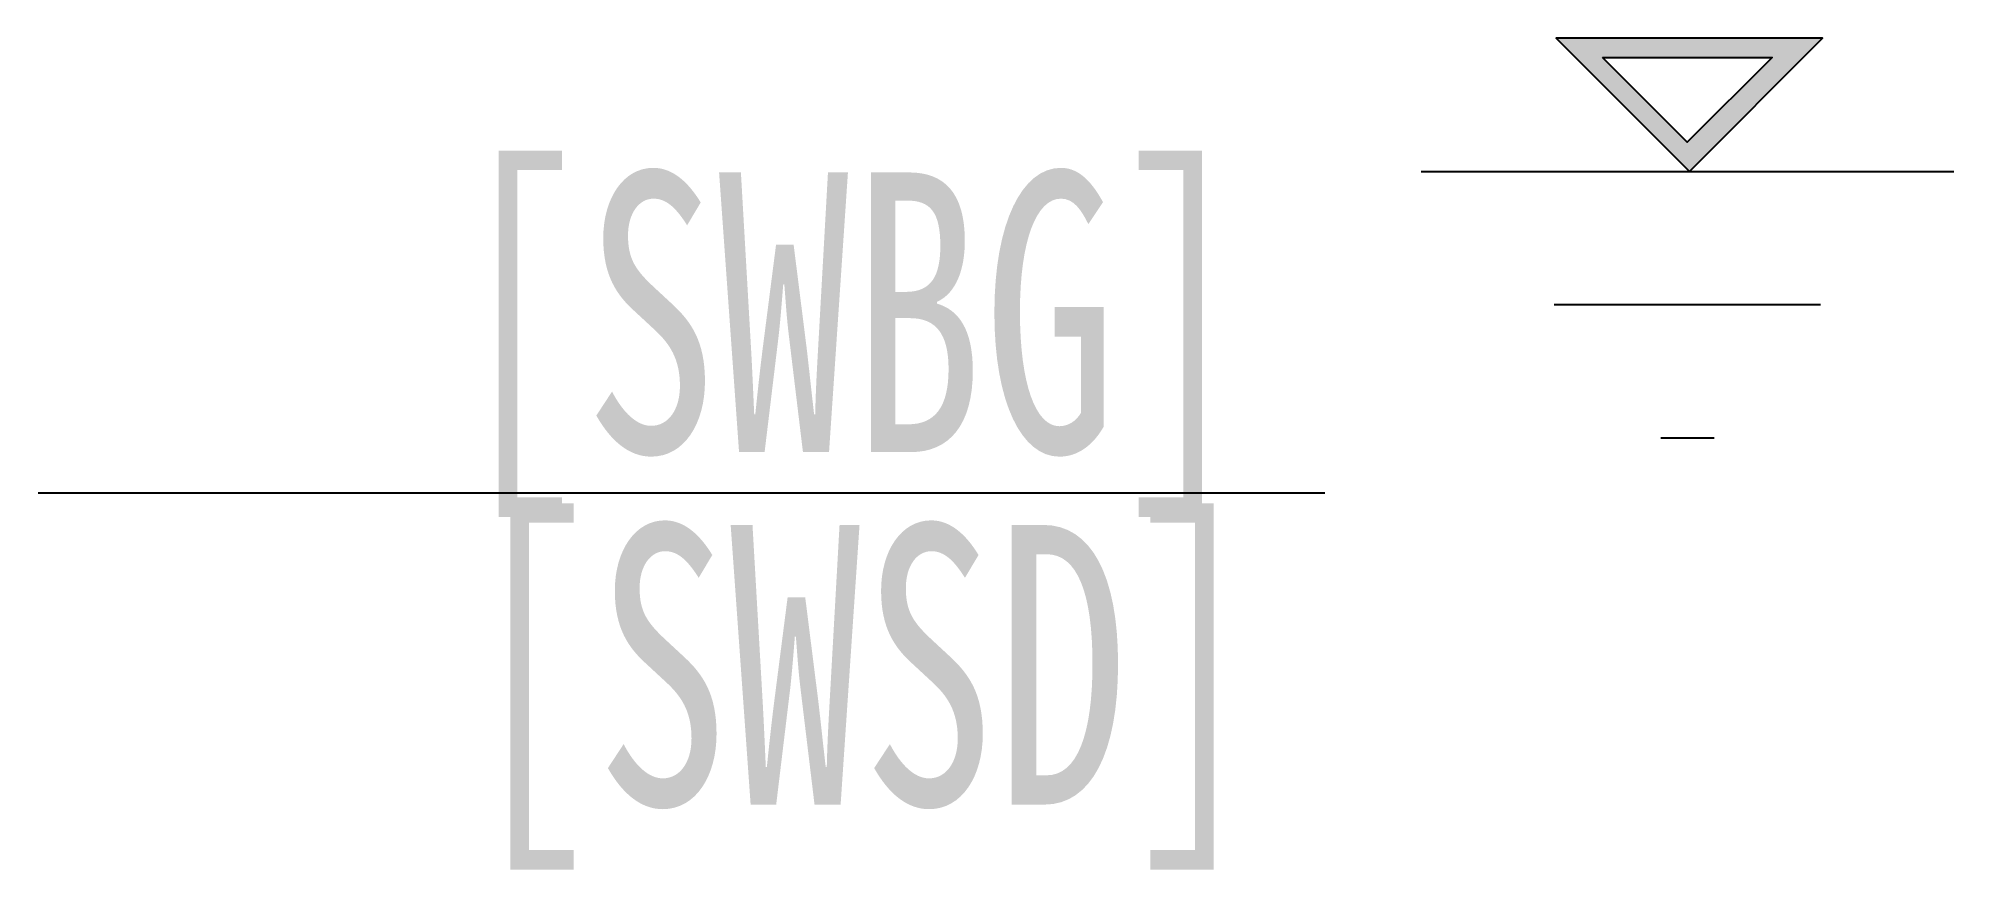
# Model space of a CAD drawing. Extents: x -12.4 to 2, y -5.3 to 1.
import ezdxf
from ezdxf.enums import TextEntityAlignment as Align

# ---------------------------------------------------------------- set-up
doc = ezdxf.new("R2010")
doc.units = 0
doc.header["$MEASUREMENT"] = 0
doc.layers.get('0').update_dxf_attribs({"linetype": 'CONTINUOUS'})
doc.layers.add('GICAD_POUMIAN', color=7, linetype='CONTINUOUS')
doc.styles.add('LZ_FONTS_FS', font='simfang0.ttf', dxfattribs={"width": 0.7})

msp = doc.modelspace()

# ---------------------------------------------------------------- hatches: boundary and pattern name
at = {"layer": 'GICAD_POUMIAN'}
h = msp.add_hatch(color=5, dxfattribs=at)
h.paths.add_polyline_path([(1.008, 0.983), (-0.992, 0.983), (0.008, -0.017)])
h.paths.add_polyline_path([(-0.008, 0.202), (-0.645, 0.84), (0.63, 0.84)], flags=16)

# ---------------------------------------------------------------- linework, layer by layer
at = {"color": 5}
for p, q in [((-2.007, -0.017), (1.993, -0.017)), ((-1.007, -1.017), (0.993, -1.017)), ((-0.207, -2.017), (0.193, -2.017))]:
    msp.add_line(p, q, dxfattribs=at)
msp.add_line((-12.395, -2.43), (-2.73, -2.43))
at = {"layer": 'GICAD_POUMIAN', "color": 5}
for points in [[(0.008, -0.017), (1.008, 0.983), (-0.992, 0.983), (0.008, -0.017)], [(-0.645, 0.84), (0.63, 0.84), (-0.008, 0.202), (-0.645, 0.84)]]:
    msp.add_lwpolyline(points, dxfattribs=at)

# ---------------------------------------------------------------- texts
at = {"style": 'LZ_FONTS_FS', "width": 0.7}
for s, p in [('[SWBG]', (-3.295, -2.124)), ('[SWSD]', (-3.208, -4.771))]:
    msp.add_text(s, height=2.1, dxfattribs=at).set_placement(p, align=Align.RIGHT)

doc.saveas('drawing.dxf')
